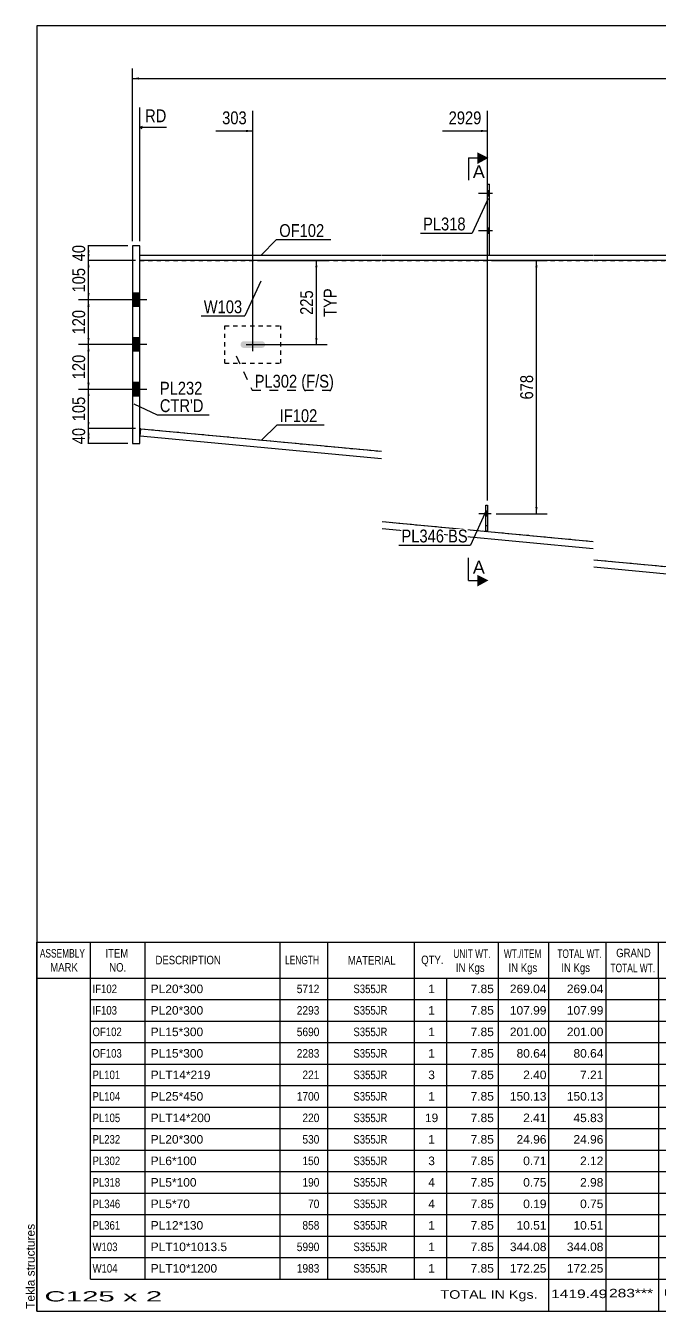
# Model space of a CAD drawing. Header units: millimetres. Extents: x -275 to 137, y -158 to 129.
# Drawn here: x -275.1 to -133.5, y -157.6 to 129.4 of the extents above; entities that cross this region are included whole.
import ezdxf

# ---------------------------------------------------------------- set-up
doc = ezdxf.new("R2010")
doc.units = ezdxf.units.MM
doc.linetypes.add('DXK_LINE_DOT1', pattern=[1.8814, 0.9407, -0.9407])
doc.linetypes.add('DXK_LINE_DOT2', pattern=[3.9198, 1.9599, -1.9599])
doc.styles.add('Arial', font='ARIAL.TTF', dxfattribs={"height": 0.2})
doc.styles.add('Arial Narrow', font='ARIALN.TTF', dxfattribs={"height": 0.2})

# ---------------------------------------------------------------- blocks, each defined once
blk = doc.blocks.new('Unknown-622979639-1210')
at = {"color": 5, "linetype": 'Continuous'}
for p, q in [((137.44, 129.41), (-272.56, 129.41)), ((-272.56, 129.41), (-272.56, -157.59)), ((137.44, -157.59), (137.44, 129.41)), ((-272.56, -157.59), (137.44, -157.59))]:
    blk.add_line(p, q, dxfattribs=at)
at = {"color": 174, "linetype": 'Continuous', "style": 'Arial'}
blk.add_text('Tekla structures', height=1.9102, rotation=90, dxfattribs=at).set_placement((-273.06, -157.09))
blk = doc.blocks.new('Part-622979639-1533 - 1510')
at = {"color": 7, "linetype": 'DXK_LINE_DOT1'}
for p, q in [((-230.58, 54.04), (-230.58, 62.37)), ((-230.58, 62.37), (-218.08, 62.37)), ((-218.08, 54.04), (-218.08, 62.37)), ((-230.58, 54.04), (-218.08, 54.04))]:
    blk.add_line(p, q, dxfattribs=at)
blk = doc.blocks.new('Part-622979639-1972 - 1510')
at = {"color": 2, "linetype": 'Continuous'}
for p, q in [((-249.58, 80.29), (-251.25, 80.29)), ((-251.25, 80.29), (-251.25, 36.12)), ((-249.58, 36.12), (-249.58, 80.29)), ((-251.25, 36.12), (-249.58, 36.12))]:
    blk.add_line(p, q, dxfattribs=at)
blk = doc.blocks.new('Part-622979639-1735 - 1510')
at = {"color": 2, "linetype": 'Continuous'}
for p, q in [((-172.32, 16.54), (-172.32, 22.37)), ((-172.32, 22.37), (-171.9, 22.37)), ((-171.9, 22.37), (-171.9, 16.54)), ((-171.9, 16.54), (-172.32, 16.54))]:
    blk.add_line(p, q, dxfattribs=at)
at = {"color": 7, "linetype": 'DXK_LINE_DOT1'}
blk.add_line((-172.32, 17.79), (-171.9, 17.79), dxfattribs=at)
blk = doc.blocks.new('Part-622979639-1794 - 1510')
at = {"color": 7, "linetype": 'DXK_LINE_DOT1'}
for p, q in [((-249.58, 76.96), (-195.58, 76.96)), ((-249.58, 39.46), (-249.58, 76.96)), ((-195.48, 76.96), (-148.3, 76.96)), ((-148.2, 76.96), (-40.7, 76.96)), ((-40.6, 76.96), (7.06, 76.96)), ((-249.33, 39.43), (-195.58, 34.38)), ((-195.48, 18.71), (-148.3, 14.27)), ((-148.2, 10.18), (-40.7, 0.07)), ((-40.6, -3.02), (7.06, -7.5))]:
    blk.add_line(p, q, dxfattribs=at)
at = {"color": 2, "linetype": 'Continuous'}
for p, q in [((7.06, -7.5), (7.06, 76.96)), ((-249.33, 39.43), (-249.58, 39.46))]:
    blk.add_line(p, q, dxfattribs=at)
blk = doc.blocks.new('Bolt-622979639-1973 - 1510')
at = {"linetype": 'Continuous'}
for points in [[(-251.25, 69.71), (-251.25, 66.71), (-249.58, 66.71), (-249.58, 69.71)], [(-251.25, 69.71), (-251.25, 66.71), (-249.58, 66.71), (-249.58, 69.71)], [(-251.25, 59.71), (-251.25, 56.71), (-249.58, 56.71), (-249.58, 59.71)], [(-251.25, 59.71), (-251.25, 56.71), (-249.58, 56.71), (-249.58, 59.71)], [(-251.25, 49.71), (-251.25, 46.71), (-249.58, 46.71), (-249.58, 49.71)], [(-251.25, 49.71), (-251.25, 46.71), (-249.58, 46.71), (-249.58, 49.71)]]:
    blk.add_hatch(color=3, dxfattribs=at).paths.add_polyline_path(points)
at = {"color": 3, "linetype": 'Continuous'}
for p, q in [((-249.58, 69.71), (-251.25, 69.71)), ((-249.58, 69.71), (-251.25, 69.71)), ((-248, 68.21), (-251.25, 68.21)), ((-248, 68.21), (-251.25, 68.21)), ((-249.58, 66.71), (-251.25, 66.71)), ((-249.58, 66.71), (-251.25, 66.71)), ((-249.58, 59.71), (-251.25, 59.71)), ((-249.58, 59.71), (-251.25, 59.71)), ((-248, 58.21), (-251.25, 58.21)), ((-248, 58.21), (-251.25, 58.21)), ((-249.58, 56.71), (-251.25, 56.71)), ((-249.58, 56.71), (-251.25, 56.71)), ((-249.58, 49.71), (-251.25, 49.71)), ((-249.58, 49.71), (-251.25, 49.71)), ((-248, 48.21), (-251.25, 48.21)), ((-248, 48.21), (-251.25, 48.21)), ((-249.58, 46.71), (-251.25, 46.71)), ((-249.58, 46.71), (-251.25, 46.71))]:
    blk.add_line(p, q, dxfattribs=at)
blk = doc.blocks.new('Bolt-622979639-1845 - 1510')
at = {"linetype": 'Continuous'}
for points in [[(-171.46, 91.37), (-171.46, 92.54), (-171.88, 92.54), (-171.88, 91.37)], [(-171.46, 91.37), (-171.46, 92.54), (-171.88, 92.54), (-171.88, 91.37)], [(-171.46, 83.04), (-171.46, 84.21), (-171.88, 84.21), (-171.88, 83.04)], [(-171.46, 83.04), (-171.46, 84.21), (-171.88, 84.21), (-171.88, 83.04)]]:
    blk.add_hatch(color=3, dxfattribs=at).paths.add_polyline_path(points)
at = {"color": 3, "linetype": 'Continuous'}
for p, q in [((-170.8, 91.96), (-173.96, 91.96)), ((-170.8, 91.96), (-173.96, 91.96)), ((-171.46, 92.54), (-171.88, 92.54)), ((-171.46, 92.54), (-171.88, 92.54)), ((-171.46, 91.37), (-171.88, 91.37)), ((-171.46, 91.37), (-171.88, 91.37)), ((-170.8, 83.62), (-173.96, 83.62)), ((-170.8, 83.62), (-173.96, 83.62)), ((-171.46, 84.21), (-171.88, 84.21)), ((-171.46, 84.21), (-171.88, 84.21)), ((-171.46, 83.04), (-171.88, 83.04)), ((-171.46, 83.04), (-171.88, 83.04))]:
    blk.add_line(p, q, dxfattribs=at)
blk = doc.blocks.new('Bolt-622979639-1974 - 1510')
at = {"linetype": 'Continuous'}
blk.add_hatch(color=3, dxfattribs=at).paths.add_polyline_path([(-221.8, 57.68), (-221.64, 57.92), (-221.58, 58.21), (-221.64, 58.5), (-221.8, 58.74), (-222.05, 58.9), (-222.33, 58.96), (-226.33, 58.96), (-226.62, 58.9), (-226.86, 58.74), (-227.03, 58.5), (-227.08, 58.21), (-227.03, 57.92), (-226.86, 57.68), (-226.62, 57.52), (-226.33, 57.46), (-222.33, 57.46), (-222.05, 57.52)])
at = {"color": 3, "linetype": 'Continuous'}
for p, q in [((-225.83, 58.21), (-222.83, 58.21)), ((-224.33, 56.71), (-224.33, 59.71))]:
    blk.add_line(p, q, dxfattribs=at)
blk = doc.blocks.new('Bolt-622979639-1841 - 1510')
at = {"linetype": 'Continuous'}
blk.add_hatch(color=3, dxfattribs=at).paths.add_polyline_path([(-171.9, 19.87), (-171.9, 21.04), (-172.32, 21.04), (-172.32, 19.87)])
at = {"color": 3, "linetype": 'Continuous'}
for p, q in [((-171.11, 20.45), (-173.86, 20.45)), ((-171.9, 21.04), (-172.32, 21.04)), ((-171.9, 19.87), (-172.32, 19.87))]:
    blk.add_line(p, q, dxfattribs=at)
blk = doc.blocks.new('Part-622979639-1838 - 1510')
at = {"color": 2, "linetype": 'Continuous'}
for p, q in [((-249.49, 37.78), (-249.33, 39.43)), ((-195.58, 32.7), (-249.49, 37.78)), ((-249.33, 39.43), (-195.58, 34.38)), ((-195.48, 18.71), (-148.3, 14.27)), ((-148.3, 12.6), (-195.48, 17.04)), ((-148.2, 10.18), (-40.7, 0.07)), ((-40.7, -1.61), (-148.2, 8.51)), ((-40.6, -3.02), (-17.94, -5.15)), ((-18.1, -6.81), (-40.6, -4.69)), ((-17.94, -5.15), (-18.1, -6.81))]:
    blk.add_line(p, q, dxfattribs=at)
blk = doc.blocks.new('Bolt-622979639-1842 - 1510')
at = {"color": 3, "linetype": 'DXK_LINE_DOT2'}
for p, q in [((-171.11, 20.45), (-173.86, 20.45)), ((-171.9, 21.04), (-172.32, 21.04)), ((-171.9, 19.87), (-172.32, 19.87))]:
    blk.add_line(p, q, dxfattribs=at)
blk = doc.blocks.new('Part-622979639-1979 - 1510')
at = {"color": 2, "linetype": 'Continuous'}
for p, q in [((-171.88, 78.21), (-171.88, 94.04)), ((-171.88, 94.04), (-171.46, 94.04)), ((-171.46, 78.21), (-171.46, 94.04))]:
    blk.add_line(p, q, dxfattribs=at)
at = {"color": 7, "linetype": 'DXK_LINE_DOT1'}
blk.add_line((-171.88, 78.21), (-171.46, 78.21), dxfattribs=at)
blk = doc.blocks.new('Part-622979639-2002 - 1510')
at = {"color": 7, "linetype": 'DXK_LINE_DOT1'}
for p, q in [((-172.32, 16.54), (-172.32, 22.37)), ((-172.32, 22.37), (-171.9, 22.37)), ((-171.9, 22.37), (-171.9, 16.54)), ((-171.9, 16.54), (-172.32, 16.54))]:
    blk.add_line(p, q, dxfattribs=at)
blk = doc.blocks.new('Part-622979639-2034 - 1510')
at = {"color": 2, "linetype": 'Continuous'}
for p, q in [((-249.58, 76.96), (-249.58, 78.21)), ((-249.58, 78.21), (-195.58, 78.21)), ((-195.48, 78.21), (-148.3, 78.21)), ((-148.2, 78.21), (-40.7, 78.21)), ((-40.6, 78.21), (-17.94, 78.21)), ((-17.94, 78.21), (-17.94, 76.96)), ((-195.58, 76.96), (-249.58, 76.96)), ((-148.3, 76.96), (-195.48, 76.96)), ((-40.7, 76.96), (-148.2, 76.96)), ((-17.94, 76.96), (-40.6, 76.96))]:
    blk.add_line(p, q, dxfattribs=at)
blk = doc.blocks.new('StraightDimension-622979639-2603 - 1510')
at = {"linetype": 'Continuous'}
for points in [[(-210.39, 75.46), (-210.14, 76.96), (-209.89, 75.46)], [(-209.89, 59.71), (-210.14, 58.21), (-210.39, 59.71)]]:
    blk.add_hatch(color=7, dxfattribs=at).paths.add_polyline_path(points)
at = {"color": 7, "linetype": 'Continuous'}
for p, q in [((-223.33, 76.96), (-207.74, 76.96)), ((-210.14, 58.21), (-210.14, 76.96)), ((-223.33, 58.21), (-207.74, 58.21))]:
    blk.add_line(p, q, dxfattribs=at)
at = {"color": 0}
blk.add_wipeout([(-210.29, 70.93), (-214.49, 70.93), (-214.49, 64.24), (-210.29, 64.24)], dxfattribs=at)
at = {"color": 3, "style": 'Arial Narrow'}
blk.add_text('225', height=2.863, rotation=90.0002, dxfattribs=at).set_placement((-210.89, 64.84))
at = {"color": 0, "linetype": 'Continuous'}
blk.add_wipeout([(-205.04, 71.38), (-209.24, 71.38), (-209.24, 63.79), (-205.04, 63.79)], dxfattribs=at)
at = {"color": 3, "linetype": 'Continuous', "style": 'Arial Narrow'}
blk.add_text('TYP', height=2.863, rotation=90.0002, dxfattribs=at).set_placement((-205.64, 64.39))
blk = doc.blocks.new('StraightDimension-622979639-2685 - 1510')
at = {"linetype": 'Continuous'}
for points in [[(-261.3, 75.46), (-261.05, 76.96), (-260.8, 75.46)], [(-260.8, 69.71), (-261.05, 68.21), (-261.3, 69.71)]]:
    blk.add_hatch(color=7, dxfattribs=at).paths.add_polyline_path(points)
at = {"color": 7, "linetype": 'Continuous'}
for p, q in [((-250.58, 76.96), (-263.3, 76.96)), ((-261.05, 68.21), (-261.05, 76.96)), ((-250.58, 68.21), (-263.3, 68.21))]:
    blk.add_line(p, q, dxfattribs=at)
at = {"color": 0}
blk.add_wipeout([(-261.2, 75.93), (-265.4, 75.93), (-265.4, 69.24), (-261.2, 69.24)], dxfattribs=at)
at = {"color": 3, "style": 'Arial Narrow'}
blk.add_text('105', height=2.863, rotation=90.0002, dxfattribs=at).set_placement((-261.8, 69.84))
blk = doc.blocks.new('StraightDimension-622979639-2668 - 1510')
at = {"linetype": 'Continuous'}
for points in [[(-261.3, 46.71), (-261.05, 48.21), (-260.8, 46.71)], [(-260.8, 40.96), (-261.05, 39.46), (-261.3, 40.96)]]:
    blk.add_hatch(color=7, dxfattribs=at).paths.add_polyline_path(points)
at = {"color": 7, "linetype": 'Continuous'}
for p, q in [((-250.58, 48.21), (-263.3, 48.21)), ((-261.05, 39.46), (-261.05, 48.21)), ((-250.58, 39.46), (-263.3, 39.46))]:
    blk.add_line(p, q, dxfattribs=at)
at = {"color": 0}
blk.add_wipeout([(-261.2, 47.18), (-265.4, 47.18), (-265.4, 40.49), (-261.2, 40.49)], dxfattribs=at)
at = {"color": 3, "style": 'Arial Narrow'}
blk.add_text('105', height=2.863, rotation=90.0002, dxfattribs=at).set_placement((-261.8, 41.09))
blk = doc.blocks.new('StraightDimension-622979639-2134 - 1510')
at = {"linetype": 'Continuous'}
for points in [[(-161.23, 75.46), (-160.98, 76.96), (-160.73, 75.46)], [(-160.73, 21.95), (-160.98, 20.45), (-161.23, 21.95)]]:
    blk.add_hatch(color=7, dxfattribs=at).paths.add_polyline_path(points)
at = {"color": 7, "linetype": 'Continuous'}
for p, q in [((-169.98, 76.96), (-158.58, 76.96)), ((-160.98, 20.45), (-160.98, 76.96)), ((-170.01, 20.45), (-158.58, 20.45))]:
    blk.add_line(p, q, dxfattribs=at)
at = {"color": 0}
blk.add_wipeout([(-161.13, 52.05), (-165.33, 52.05), (-165.33, 45.36), (-161.13, 45.36)], dxfattribs=at)
at = {"color": 3, "style": 'Arial Narrow'}
blk.add_text('678', height=2.863, rotation=90.0002, dxfattribs=at).set_placement((-161.73, 45.96))
blk = doc.blocks.new('StraightDimension-622979639-2594 - 1510')
at = {"linetype": 'Continuous'}
for points in [[(-249.75, 117.37), (-251.25, 117.62), (-249.75, 117.87)], [(97.14, 117.87), (98.64, 117.62), (97.14, 117.37)]]:
    blk.add_hatch(color=7, dxfattribs=at).paths.add_polyline_path(points)
at = {"color": 7, "linetype": 'Continuous'}
for p, q in [((-251.25, 81.29), (-251.25, 119.87)), ((98.64, 98.79), (98.64, 119.87)), ((-251.25, 117.62), (98.64, 117.62))]:
    blk.add_line(p, q, dxfattribs=at)
at = {"color": 0}
blk.add_wipeout([(-72.05, 117.77), (-72.05, 121.97), (-80.56, 121.97), (-80.56, 117.77)], dxfattribs=at)
at = {"color": 3, "style": 'Arial Narrow'}
blk.add_text('8018', height=2.863, dxfattribs=at).set_placement((-79.96, 118.37))
blk = doc.blocks.new('StraightDimension-622979639-2632 - 1510')
at = {"linetype": 'Continuous'}
for points in [[(-261.3, 78.79), (-261.05, 80.29), (-260.8, 78.79)], [(-260.8, 78.46), (-261.05, 76.96), (-261.3, 78.46)]]:
    blk.add_hatch(color=7, dxfattribs=at).paths.add_polyline_path(points)
at = {"color": 7, "linetype": 'Continuous'}
for p, q in [((-252.25, 80.29), (-263.3, 80.29)), ((-261.05, 76.96), (-261.05, 80.29)), ((-250.58, 76.96), (-263.3, 76.96))]:
    blk.add_line(p, q, dxfattribs=at)
at = {"color": 0}
blk.add_wipeout([(-261.2, 81.05), (-265.4, 81.05), (-265.4, 76.2), (-261.2, 76.2)], dxfattribs=at)
at = {"color": 3, "style": 'Arial Narrow'}
blk.add_text('40', height=2.863, rotation=90.0002, dxfattribs=at).set_placement((-261.8, 76.8))
blk = doc.blocks.new('StraightDimension-622979639-2641 - 1510')
at = {"linetype": 'Continuous'}
for points in [[(-261.3, 37.96), (-261.05, 39.46), (-260.8, 37.96)], [(-260.8, 37.62), (-261.05, 36.12), (-261.3, 37.62)]]:
    blk.add_hatch(color=7, dxfattribs=at).paths.add_polyline_path(points)
at = {"color": 7, "linetype": 'Continuous'}
for p, q in [((-250.58, 39.46), (-263.3, 39.46)), ((-261.05, 36.12), (-261.05, 39.46)), ((-252.25, 36.12), (-263.3, 36.12))]:
    blk.add_line(p, q, dxfattribs=at)
at = {"color": 0}
blk.add_wipeout([(-261.2, 40.22), (-265.4, 40.22), (-265.4, 35.36), (-261.2, 35.36)], dxfattribs=at)
at = {"color": 3, "style": 'Arial Narrow'}
blk.add_text('40', height=2.863, rotation=90.0002, dxfattribs=at).set_placement((-261.8, 35.96))
blk = doc.blocks.new('StraightDimension-622979639-2651 - 1510')
at = {"linetype": 'Continuous'}
for points in [[(-261.3, 56.71), (-261.05, 58.21), (-260.8, 56.71)], [(-260.8, 49.71), (-261.05, 48.21), (-261.3, 49.71)]]:
    blk.add_hatch(color=7, dxfattribs=at).paths.add_polyline_path(points)
at = {"color": 7, "linetype": 'Continuous'}
for p, q in [((-250.58, 58.21), (-263.3, 58.21)), ((-261.05, 48.21), (-261.05, 58.21)), ((-250.58, 48.21), (-263.3, 48.21))]:
    blk.add_line(p, q, dxfattribs=at)
at = {"color": 0}
blk.add_wipeout([(-261.2, 56.55), (-265.4, 56.55), (-265.4, 49.87), (-261.2, 49.87)], dxfattribs=at)
at = {"color": 3, "style": 'Arial Narrow'}
blk.add_text('120', height=2.863, rotation=90.0002, dxfattribs=at).set_placement((-261.8, 50.47))
blk = doc.blocks.new('StraightDimension-622979639-2701 - 1510')
at = {"linetype": 'Continuous'}
for points in [[(-261.3, 66.71), (-261.05, 68.21), (-260.8, 66.71)], [(-260.8, 59.71), (-261.05, 58.21), (-261.3, 59.71)]]:
    blk.add_hatch(color=7, dxfattribs=at).paths.add_polyline_path(points)
at = {"color": 7, "linetype": 'Continuous'}
for p, q in [((-250.58, 68.21), (-263.3, 68.21)), ((-261.05, 58.21), (-261.05, 68.21)), ((-250.58, 58.21), (-263.3, 58.21))]:
    blk.add_line(p, q, dxfattribs=at)
at = {"color": 0}
blk.add_wipeout([(-261.2, 66.55), (-265.4, 66.55), (-265.4, 59.87), (-261.2, 59.87)], dxfattribs=at)
at = {"color": 3, "style": 'Arial Narrow'}
blk.add_text('120', height=2.863, rotation=90.0002, dxfattribs=at).set_placement((-261.8, 60.47))
blk = doc.blocks.new('StraightDimension-622979639-4909 - 1510')
at = {"linetype": 'Continuous'}
blk.add_hatch(color=7, dxfattribs=at).paths.add_polyline_path([(-173.4, 106.16), (-171.9, 105.91), (-173.4, 105.66)])
at = {"color": 7, "linetype": 'Continuous'}
for p, q in [((-171.9, 23.37), (-171.9, 110.41)), ((-181.96, 105.91), (-171.9, 105.91))]:
    blk.add_line(p, q, dxfattribs=at)
at = {"color": 0}
blk.add_wipeout([(-172.68, 106.81), (-172.68, 111.01), (-181.19, 111.01), (-181.19, 106.81)], dxfattribs=at)
at = {"color": 3, "style": 'Arial Narrow'}
blk.add_text('2929', height=2.863, dxfattribs=at).set_placement((-180.59, 107.41))
blk = doc.blocks.new('StraightDimension-622979639-4910 - 1510')
at = {"linetype": 'Continuous'}
blk.add_hatch(color=7, dxfattribs=at).paths.add_polyline_path([(-225.83, 106.16), (-224.33, 105.91), (-225.83, 105.66)])
at = {"color": 7, "linetype": 'Continuous'}
for p, q in [((-224.33, 59.21), (-224.33, 110.41)), ((-232.57, 105.91), (-224.33, 105.91))]:
    blk.add_line(p, q, dxfattribs=at)
at = {"color": 0, "linetype": 'Continuous'}
blk.add_wipeout([(-243.05, 107.26), (-243.05, 111.46), (-249, 111.46), (-249, 107.26)], dxfattribs=at)
at = {"color": 7, "linetype": 'Continuous'}
for p, q in [((-249.58, 81.29), (-249.58, 111.16)), ((-249.08, 106.91), (-249.58, 106.66)), ((-249.08, 106.41), (-249.58, 106.66)), ((-243.65, 106.66), (-249.58, 106.66))]:
    blk.add_line(p, q, dxfattribs=at)
at = {"color": 3, "linetype": 'Continuous', "style": 'Arial Narrow'}
blk.add_text('RD', height=2.863, dxfattribs=at).set_placement((-248.4, 107.86))
at = {"color": 0}
blk.add_wipeout([(-225.11, 106.81), (-225.11, 111.01), (-231.79, 111.01), (-231.79, 106.81)], dxfattribs=at)
at = {"color": 3, "style": 'Arial Narrow'}
blk.add_text('303', height=2.863, dxfattribs=at).set_placement((-231.19, 107.41))
blk = doc.blocks.new('CBS_BOM-622979639-5096')
at = {"color": 7, "linetype": 'Continuous'}
for p, q in [((-272.59, -83.22), (-272.59, -75.22)), ((-272.59, -75.22), (-117.67, -75.22)), ((-260.59, -83.22), (-260.59, -75.22)), ((-248.4, -83.22), (-248.4, -75.22)), ((-218.24, -83.22), (-218.24, -75.22)), ((-207.56, -83.22), (-207.56, -75.22)), ((-188.24, -83.22), (-188.24, -75.22)), ((-169.44, -83.22), (-169.44, -75.22)), ((-158.23, -83.22), (-158.23, -75.22)), ((-145.44, -83.22), (-145.44, -75.22)), ((-133.69, -83.22), (-133.69, -75.22)), ((-117.67, -75.23), (-117.67, -83.21)), ((-272.59, -83.22), (-117.67, -83.22)), ((-272.59, -88.02), (-272.59, -83.22)), ((-260.59, -88.02), (-260.59, -83.22)), ((-248.4, -88.02), (-248.4, -83.22)), ((-218.24, -88.02), (-218.24, -83.22)), ((-207.56, -88.02), (-207.56, -83.22)), ((-188.24, -88.02), (-188.24, -83.22)), ((-180.98, -88.02), (-180.98, -83.22)), ((-169.44, -88.02), (-169.44, -83.22)), ((-158.23, -88.02), (-158.23, -83.22)), ((-145.44, -88.02), (-145.44, -83.22)), ((-133.68, -88.02), (-133.68, -83.22)), ((-117.67, -83.23), (-117.67, -88.02)), ((-272.59, -92.82), (-272.59, -88.02)), ((-260.59, -88.02), (-117.67, -88.02)), ((-260.59, -92.82), (-260.59, -88.02)), ((-248.4, -92.82), (-248.4, -88.02)), ((-218.24, -92.82), (-218.24, -88.02)), ((-207.56, -92.82), (-207.56, -88.02)), ((-188.24, -92.82), (-188.24, -88.02)), ((-180.98, -92.82), (-180.98, -88.02)), ((-169.44, -92.82), (-169.44, -88.02)), ((-158.23, -92.82), (-158.23, -88.02)), ((-145.44, -92.82), (-145.44, -88.02)), ((-133.68, -92.82), (-133.68, -88.02)), ((-117.67, -88.03), (-117.67, -92.82)), ((-272.59, -97.62), (-272.59, -92.82)), ((-260.59, -92.82), (-117.67, -92.82)), ((-260.59, -97.62), (-260.59, -92.82)), ((-248.4, -97.62), (-248.4, -92.82)), ((-218.24, -97.62), (-218.24, -92.82)), ((-207.56, -97.62), (-207.56, -92.82)), ((-188.24, -97.62), (-188.24, -92.82)), ((-180.98, -97.62), (-180.98, -92.82)), ((-169.44, -97.62), (-169.44, -92.82)), ((-158.23, -97.62), (-158.23, -92.82)), ((-145.44, -97.62), (-145.44, -92.82)), ((-133.68, -97.62), (-133.68, -92.82)), ((-117.67, -92.83), (-117.67, -97.62)), ((-272.59, -102.42), (-272.59, -97.62)), ((-260.59, -97.62), (-117.67, -97.62)), ((-260.59, -102.42), (-260.59, -97.62)), ((-248.4, -102.42), (-248.4, -97.62)), ((-218.24, -102.42), (-218.24, -97.62)), ((-207.56, -102.42), (-207.56, -97.62)), ((-188.24, -102.42), (-188.24, -97.62)), ((-180.98, -102.42), (-180.98, -97.62)), ((-169.44, -102.42), (-169.44, -97.62)), ((-158.23, -102.42), (-158.23, -97.62)), ((-145.44, -102.42), (-145.44, -97.62)), ((-133.68, -102.42), (-133.68, -97.62)), ((-117.67, -97.63), (-117.67, -102.42)), ((-272.59, -107.22), (-272.59, -102.42)), ((-260.59, -102.42), (-117.67, -102.42)), ((-260.59, -107.22), (-260.59, -102.42)), ((-248.4, -107.22), (-248.4, -102.42)), ((-218.24, -107.22), (-218.24, -102.42)), ((-207.56, -107.22), (-207.56, -102.42)), ((-188.24, -107.22), (-188.24, -102.42)), ((-180.98, -107.22), (-180.98, -102.42)), ((-169.44, -107.22), (-169.44, -102.42)), ((-158.23, -107.22), (-158.23, -102.42)), ((-145.44, -107.22), (-145.44, -102.42)), ((-133.68, -107.22), (-133.68, -102.42)), ((-117.67, -102.43), (-117.67, -107.22)), ((-272.59, -112.02), (-272.59, -107.22)), ((-260.59, -107.22), (-117.67, -107.22)), ((-260.59, -112.02), (-260.59, -107.22)), ((-248.4, -112.02), (-248.4, -107.22)), ((-218.24, -112.02), (-218.24, -107.22)), ((-207.56, -112.02), (-207.56, -107.22)), ((-188.24, -112.02), (-188.24, -107.22)), ((-180.98, -112.02), (-180.98, -107.22)), ((-169.44, -112.02), (-169.44, -107.22)), ((-158.23, -112.02), (-158.23, -107.22)), ((-145.44, -112.02), (-145.44, -107.22)), ((-133.68, -112.02), (-133.68, -107.22)), ((-117.67, -107.23), (-117.67, -112.02)), ((-272.59, -116.82), (-272.59, -112.02)), ((-260.59, -112.02), (-117.67, -112.02)), ((-260.59, -116.82), (-260.59, -112.02)), ((-248.4, -116.82), (-248.4, -112.02)), ((-218.24, -116.82), (-218.24, -112.02)), ((-207.56, -116.82), (-207.56, -112.02)), ((-188.24, -116.82), (-188.24, -112.02)), ((-180.98, -116.82), (-180.98, -112.02)), ((-169.44, -116.82), (-169.44, -112.02)), ((-158.23, -116.82), (-158.23, -112.02)), ((-145.44, -116.82), (-145.44, -112.02)), ((-133.68, -116.82), (-133.68, -112.02)), ((-117.67, -112.03), (-117.67, -116.82)), ((-272.59, -121.62), (-272.59, -116.82)), ((-260.59, -116.82), (-117.67, -116.82)), ((-260.59, -121.62), (-260.59, -116.82)), ((-248.4, -121.62), (-248.4, -116.82)), ((-218.24, -121.62), (-218.24, -116.82)), ((-207.56, -121.62), (-207.56, -116.82)), ((-188.24, -121.62), (-188.24, -116.82)), ((-180.98, -121.62), (-180.98, -116.82)), ((-169.44, -121.62), (-169.44, -116.82)), ((-158.23, -121.62), (-158.23, -116.82)), ((-145.44, -121.62), (-145.44, -116.82)), ((-133.68, -121.62), (-133.68, -116.82)), ((-117.67, -116.83), (-117.67, -121.62)), ((-272.59, -126.42), (-272.59, -121.62)), ((-260.59, -121.62), (-117.67, -121.62)), ((-260.59, -126.42), (-260.59, -121.62)), ((-248.4, -126.42), (-248.4, -121.62)), ((-218.24, -126.42), (-218.24, -121.62)), ((-207.56, -126.42), (-207.56, -121.62)), ((-188.24, -126.42), (-188.24, -121.62)), ((-180.98, -126.42), (-180.98, -121.62)), ((-169.44, -126.42), (-169.44, -121.62)), ((-158.23, -126.42), (-158.23, -121.62)), ((-145.44, -126.42), (-145.44, -121.62)), ((-133.68, -126.42), (-133.68, -121.62)), ((-117.67, -121.63), (-117.67, -126.42)), ((-272.59, -131.22), (-272.59, -126.42)), ((-260.59, -126.42), (-117.67, -126.42)), ((-260.59, -131.22), (-260.59, -126.42)), ((-248.4, -131.22), (-248.4, -126.42)), ((-218.24, -131.22), (-218.24, -126.42)), ((-207.56, -131.22), (-207.56, -126.42)), ((-188.24, -131.22), (-188.24, -126.42)), ((-180.98, -131.22), (-180.98, -126.42)), ((-169.44, -131.22), (-169.44, -126.42)), ((-158.23, -131.22), (-158.23, -126.42)), ((-145.44, -131.22), (-145.44, -126.42)), ((-133.68, -131.22), (-133.68, -126.42)), ((-117.67, -126.43), (-117.67, -131.22)), ((-272.59, -136.02), (-272.59, -131.22)), ((-260.59, -131.22), (-117.67, -131.22)), ((-260.59, -136.02), (-260.59, -131.22)), ((-248.4, -136.02), (-248.4, -131.22)), ((-218.24, -136.02), (-218.24, -131.22)), ((-207.56, -136.02), (-207.56, -131.22)), ((-188.24, -136.02), (-188.24, -131.22)), ((-180.98, -136.02), (-180.98, -131.22)), ((-169.44, -136.02), (-169.44, -131.22)), ((-158.23, -136.02), (-158.23, -131.22)), ((-145.44, -136.02), (-145.44, -131.22)), ((-133.68, -136.02), (-133.68, -131.22)), ((-117.67, -131.23), (-117.67, -136.02)), ((-272.59, -140.82), (-272.59, -136.02)), ((-260.59, -136.02), (-117.67, -136.02)), ((-260.59, -140.82), (-260.59, -136.02)), ((-248.4, -140.82), (-248.4, -136.02)), ((-218.24, -140.82), (-218.24, -136.02)), ((-207.56, -140.82), (-207.56, -136.02)), ((-188.24, -140.82), (-188.24, -136.02)), ((-180.98, -140.82), (-180.98, -136.02)), ((-169.44, -140.82), (-169.44, -136.02)), ((-158.23, -140.82), (-158.23, -136.02)), ((-145.44, -140.82), (-145.44, -136.02)), ((-133.68, -140.82), (-133.68, -136.02)), ((-117.67, -136.03), (-117.67, -140.82)), ((-272.59, -145.62), (-272.59, -140.82)), ((-260.59, -140.82), (-117.67, -140.82)), ((-260.59, -145.62), (-260.59, -140.82)), ((-248.4, -145.62), (-248.4, -140.82)), ((-218.24, -145.62), (-218.24, -140.82)), ((-207.56, -145.62), (-207.56, -140.82)), ((-188.24, -145.62), (-188.24, -140.82)), ((-180.98, -145.62), (-180.98, -140.82)), ((-169.44, -145.62), (-169.44, -140.82)), ((-158.23, -145.62), (-158.23, -140.82)), ((-145.44, -145.62), (-145.44, -140.82)), ((-133.68, -145.62), (-133.68, -140.82)), ((-117.67, -140.83), (-117.67, -145.62)), ((-272.59, -150.42), (-272.59, -145.62)), ((-260.59, -145.62), (-117.67, -145.62)), ((-260.59, -150.42), (-260.59, -145.62)), ((-248.4, -150.42), (-248.4, -145.62)), ((-218.24, -150.42), (-218.24, -145.62)), ((-207.56, -150.42), (-207.56, -145.62)), ((-188.24, -150.42), (-188.24, -145.62)), ((-180.98, -150.42), (-180.98, -145.62)), ((-169.44, -150.42), (-169.44, -145.62)), ((-158.23, -150.42), (-158.23, -145.62)), ((-145.44, -150.42), (-145.44, -145.62)), ((-133.68, -150.42), (-133.68, -145.62)), ((-117.67, -145.63), (-117.67, -150.42)), ((-272.59, -157.62), (-272.59, -150.44)), ((-260.59, -150.42), (-117.67, -150.42)), ((-158.23, -157.62), (-158.23, -150.44)), ((-145.44, -157.62), (-145.44, -150.44)), ((-133.64, -157.62), (-133.64, -150.44)), ((-117.67, -150.42), (-117.67, -157.62)), ((-272.59, -157.62), (-117.67, -157.62))]:
    blk.add_line(p, q, dxfattribs=at)
at = {"color": 3, "linetype": 'Continuous', "style": 'Arial'}
for s, height, width, p in [('ASSEMBLY', 1.91, 0.7, (-271.91, -78.65)), ('ITEM', 1.91, 0.8, (-257.26, -78.65)), ('UNIT WT.', 1.91, 0.7, (-179.55, -78.73)), ('WT./ITEM', 1.91, 0.7, (-168.26, -78.73)), ('TOTAL WT.', 1.91, 0.7, (-156.32, -78.73)), ('GRAND', 1.91, 0.8, (-143.17, -78.57)), ('ITEM TYPE', 1.91, 0.7, (-129.53, -78.64)), ('MARK', 1.91, 0.8, (-269.59, -81.79)), ('NO.', 1.91, 0.8, (-256.41, -81.79)), ('DESCRIPTION', 1.9102, 0.8, (-246.08, -80.16)), ('LENGTH', 1.91, 0.7, (-217.13, -80.16)), ('MATERIAL', 1.91, 0.8, (-203.11, -80.2)), ('QTY.', 1.91, 0.8, (-186.72, -80.12)), ('IN Kgs', 1.91, 0.8, (-178.97, -81.86)), ('IN Kgs', 1.91, 0.8, (-167.22, -81.86)), ('IN Kgs', 1.91, 0.8, (-155.43, -81.86)), ('TOTAL WT.', 1.91, 0.7, (-144.43, -81.91))]:
    blk.add_text(s, height=height, dxfattribs=dict(at, width=width)).set_placement(p)
at = {"color": 7, "linetype": 'Continuous', "style": 'Arial'}
for s, width, p in [('IF102', 0.8, (-260.14, -86.59)), ('5712', 0.85, (-214.52, -86.59)), ('S355JR', 0.8, (-201.87, -86.59)), ('IF103', 0.8, (-260.14, -91.39)), ('2293', 0.85, (-214.52, -91.39)), ('S355JR', 0.8, (-201.87, -91.39)), ('OF102', 0.8, (-260.14, -96.19)), ('5690', 0.85, (-214.52, -96.19)), ('S355JR', 0.8, (-201.87, -96.19)), ('OF103', 0.8, (-260.14, -100.99)), ('2283', 0.85, (-214.52, -100.99)), ('S355JR', 0.8, (-201.87, -100.99)), ('PL101', 0.8, (-260.14, -105.79)), ('221', 0.85, (-213.26, -105.79)), ('S355JR', 0.8, (-201.87, -105.79)), ('PL104', 0.8, (-260.14, -110.59)), ('1700', 0.85, (-214.52, -110.59)), ('S355JR', 0.8, (-201.87, -110.59)), ('PL105', 0.8, (-260.14, -115.39)), ('220', 0.85, (-213.26, -115.39)), ('S355JR', 0.8, (-201.87, -115.39)), ('PL232', 0.8, (-260.14, -120.19)), ('530', 0.85, (-213.26, -120.19)), ('S355JR', 0.8, (-201.87, -120.19)), ('PL302', 0.8, (-260.14, -124.99)), ('150', 0.85, (-213.26, -124.99)), ('S355JR', 0.8, (-201.87, -124.99)), ('PL318', 0.8, (-260.14, -129.79)), ('190', 0.85, (-213.26, -129.79)), ('S355JR', 0.8, (-201.87, -129.79)), ('PL346', 0.8, (-260.14, -134.59)), ('70', 0.85, (-212, -134.59)), ('S355JR', 0.8, (-201.87, -134.59)), ('PL361', 0.8, (-260.14, -139.39)), ('858', 0.85, (-213.26, -139.39)), ('S355JR', 0.8, (-201.87, -139.39)), ('W103', 0.8, (-260.14, -144.19)), ('5990', 0.85, (-214.52, -144.19)), ('S355JR', 0.8, (-201.87, -144.19)), ('W104', 0.8, (-260.14, -148.99)), ('1983', 0.85, (-214.52, -148.99)), ('S355JR', 0.8, (-201.87, -148.99))]:
    blk.add_text(s, height=1.91, dxfattribs=dict(at, width=width)).set_placement(p)
for s, height, p in [('PL20*300', 1.91, (-247.15, -86.59)), ('1', 1.91, (-185.15, -86.59)), ('7.85', 1.91, (-175.69, -86.59)), ('269.04', 1.91, (-166.91, -86.59)), ('269.04', 1.91, (-154.19, -86.59)), ('PL20*300', 1.91, (-247.15, -91.39)), ('1', 1.91, (-185.15, -91.39)), ('7.85', 1.91, (-175.69, -91.39)), ('107.99', 1.91, (-166.91, -91.39)), ('107.99', 1.91, (-154.19, -91.39)), ('PL15*300', 1.91, (-247.15, -96.19)), ('1', 1.91, (-185.15, -96.19)), ('7.85', 1.91, (-175.69, -96.19)), ('201.00', 1.91, (-166.91, -96.19)), ('201.00', 1.91, (-154.19, -96.19)), ('PL15*300', 1.91, (-247.15, -100.99)), ('1', 1.91, (-185.15, -100.99)), ('7.85', 1.91, (-175.69, -100.99)), ('80.64', 1.91, (-165.42, -100.99)), ('80.64', 1.91, (-152.71, -100.99)), ('PLT14*219', 1.91, (-247.15, -105.79)), ('3', 1.91, (-185.15, -105.79)), ('7.85', 1.91, (-175.69, -105.79)), ('2.40', 1.91, (-163.94, -105.79)), ('7.21', 1.91, (-151.23, -105.79)), ('PL25*450', 1.91, (-247.15, -110.59)), ('1', 1.91, (-185.15, -110.59)), ('7.85', 1.91, (-175.69, -110.59)), ('150.13', 1.91, (-166.91, -110.59)), ('150.13', 1.91, (-154.19, -110.59)), ('PLT14*200', 1.91, (-247.15, -115.39)), ('19', 1.91, (-185.89, -115.39)), ('7.85', 1.91, (-175.69, -115.39)), ('2.41', 1.91, (-163.94, -115.39)), ('45.83', 1.91, (-152.71, -115.39)), ('PL20*300', 1.91, (-247.15, -120.19)), ('1', 1.91, (-185.15, -120.19)), ('7.85', 1.91, (-175.69, -120.19)), ('24.96', 1.91, (-165.42, -120.19)), ('24.96', 1.91, (-152.71, -120.19)), ('PL6*100', 1.91, (-247.15, -124.99)), ('3', 1.91, (-185.15, -124.99)), ('7.85', 1.91, (-175.69, -124.99)), ('0.71', 1.91, (-163.94, -124.99)), ('2.12', 1.91, (-151.23, -124.99)), ('PL5*100', 1.91, (-247.15, -129.79)), ('4', 1.91, (-185.15, -129.79)), ('7.85', 1.91, (-175.69, -129.79)), ('0.75', 1.91, (-163.94, -129.79)), ('2.98', 1.91, (-151.23, -129.79)), ('PL5*70', 1.91, (-247.15, -134.59)), ('4', 1.91, (-185.15, -134.59)), ('7.85', 1.91, (-175.69, -134.59)), ('0.19', 1.91, (-163.94, -134.59)), ('0.75', 1.91, (-151.23, -134.59)), ('PL12*130', 1.91, (-247.15, -139.39)), ('1', 1.91, (-185.15, -139.39)), ('7.85', 1.91, (-175.69, -139.39)), ('10.51', 1.91, (-165.42, -139.39)), ('10.51', 1.91, (-152.71, -139.39)), ('PLT10*1013.5', 1.9102, (-247.15, -144.19)), ('1', 1.91, (-185.15, -144.19)), ('7.85', 1.91, (-175.69, -144.19)), ('344.08', 1.91, (-166.91, -144.19)), ('344.08', 1.91, (-154.19, -144.19)), ('PLT10*1200', 1.91, (-247.15, -148.99)), ('1', 1.91, (-185.15, -148.99)), ('7.85', 1.91, (-175.69, -148.99)), ('172.25', 1.91, (-166.91, -148.99)), ('172.25', 1.91, (-154.19, -148.99))]:
    blk.add_text(s, height=height, dxfattribs=at).set_placement(p)
at = {"color": 6, "linetype": 'Continuous', "style": 'Arial'}
for s, height, width, p in [('C125 x 2', 2.292, 2.05, (-270.87, -155.43)), ('TOTAL IN Kgs.', 1.9102, 1.2, (-182.43, -154.83)), ('1419.49', 1.91, 1.3, (-157.7, -154.68)), ('283***', 1.91, 1.3, (-144.77, -154.52))]:
    blk.add_text(s, height=height, dxfattribs=dict(at, width=width)).set_placement(p)
blk.add_text('LIGHT_STEEL', height=1.4135, dxfattribs=at).set_placement((-132.42, -154.17))
blk = doc.blocks.new('Mark-622979639-1529 - 1510')
at = {"color": 0}
blk.add_wipeout([(-214.42, 48.6), (-214.42, 51.6), (-223.92, 51.6), (-223.92, 48.6)], dxfattribs=at)
blk.add_wipeout([(-214.42, 48.6), (-214.42, 51.6), (-223.92, 51.6), (-223.92, 48.6)], dxfattribs=at)
at = {"color": 7, "linetype": 'DXK_LINE_DOT2'}
blk.add_line((-228.06, 55.73), (-224.52, 48), dxfattribs=at)
at = {"color": 0}
blk.add_wipeout([(-206.22, 48.6), (-206.22, 51.6), (-213.52, 51.6), (-213.52, 48.6)], dxfattribs=at)
blk.add_wipeout([(-206.22, 48.6), (-206.22, 51.6), (-213.52, 51.6), (-213.52, 48.6)], dxfattribs=at)
at = {"color": 7, "linetype": 'DXK_LINE_DOT2'}
blk.add_line((-224.52, 48), (-205.62, 48), dxfattribs=at)
at = {"color": 3, "style": 'Arial Narrow'}
for s, p in [('PL302', (-223.92, 48.6)), ('(F/', (-213.52, 48.6)), ('S)', (-209.51, 48.6))]:
    blk.add_text(s, height=2.863, dxfattribs=at).set_placement(p)
blk = doc.blocks.new('Mark-622979639-1834 - 1510')
at = {"color": 0}
blk.add_wipeout([(-209.92, 40.9), (-209.92, 43.9), (-218.33, 43.9), (-218.33, 40.9)], dxfattribs=at)
blk.add_wipeout([(-209.92, 40.9), (-209.92, 43.9), (-218.33, 43.9), (-218.33, 40.9)], dxfattribs=at)
at = {"color": 7, "linetype": 'Continuous'}
for p, q in [((-222.46, 36.77), (-218.93, 40.3)), ((-218.93, 40.3), (-208.42, 40.3))]:
    blk.add_line(p, q, dxfattribs=at)
at = {"color": 3, "style": 'Arial Narrow'}
blk.add_text('IF102', height=2.863, dxfattribs=at).set_placement((-218.33, 40.9))
blk = doc.blocks.new('Mark-622979639-1790 - 1510')
at = {"color": 0}
blk.add_wipeout([(-226.7, 65.22), (-226.7, 68.22), (-235.29, 68.22), (-235.29, 65.22)], dxfattribs=at)
blk.add_wipeout([(-226.7, 65.22), (-226.7, 68.22), (-235.29, 68.22), (-235.29, 65.22)], dxfattribs=at)
at = {"color": 7, "linetype": 'Continuous'}
for p in [(-222.56, 72.36), (-235.89, 64.62)]:
    blk.add_line(p, (-226.1, 64.62), dxfattribs=at)
at = {"color": 3, "style": 'Arial Narrow'}
blk.add_text('W103', height=2.863, dxfattribs=at).set_placement((-235.29, 65.22))
blk = doc.blocks.new('Mark-622979639-1968 - 1510')
at = {"color": 0}
blk.add_wipeout([(-235.6, 47.04), (-235.6, 50.04), (-245.1, 50.04), (-245.1, 47.04)], dxfattribs=at)
blk.add_wipeout([(-235.6, 47.04), (-235.6, 50.04), (-245.1, 50.04), (-245.1, 47.04)], dxfattribs=at)
blk.add_wipeout([(-235.34, 43.14), (-235.34, 46.14), (-245.1, 46.14), (-245.1, 43.14)], dxfattribs=at)
blk.add_wipeout([(-235.34, 43.14), (-235.34, 46.14), (-245.1, 46.14), (-245.1, 43.14)], dxfattribs=at)
at = {"color": 7, "linetype": 'Continuous'}
for p, q in [((-250.89, 44.98), (-245.7, 42.54)), ((-245.7, 42.54), (-234.1, 42.54))]:
    blk.add_line(p, q, dxfattribs=at)
at = {"color": 3, "style": 'Arial Narrow'}
blk.add_text('PL232', height=2.863, dxfattribs=at).set_placement((-245.1, 47.04))
at = {"color": 1, "style": 'Arial Narrow'}
blk.add_text("CTR'D", height=2.863, dxfattribs=at).set_placement((-245.1, 43.14))
blk = doc.blocks.new('Mark-622979639-1975 - 1510')
at = {"color": 7, "linetype": 'Continuous'}
blk.add_line((-171.77, 90.85), (-175.31, 83.11), dxfattribs=at)
at = {"color": 0}
blk.add_wipeout([(-176.81, 83.71), (-176.81, 86.71), (-186.31, 86.71), (-186.31, 83.71)], dxfattribs=at)
blk.add_wipeout([(-176.81, 83.71), (-176.81, 86.71), (-186.31, 86.71), (-186.31, 83.71)], dxfattribs=at)
at = {"color": 7, "linetype": 'Continuous'}
blk.add_line((-186.91, 83.11), (-175.31, 83.11), dxfattribs=at)
at = {"color": 3, "style": 'Arial Narrow'}
blk.add_text('PL318', height=2.863, dxfattribs=at).set_placement((-186.31, 83.71))
blk = doc.blocks.new('Mark-622979639-2030 - 1510')
at = {"color": 0}
blk.add_wipeout([(-208.38, 82.24), (-208.38, 85.24), (-218.43, 85.24), (-218.43, 82.24)], dxfattribs=at)
blk.add_wipeout([(-208.38, 82.24), (-208.38, 85.24), (-218.43, 85.24), (-218.43, 82.24)], dxfattribs=at)
at = {"color": 7, "linetype": 'Continuous'}
for p, q in [((-222.56, 78.1), (-219.03, 81.64)), ((-219.03, 81.64), (-206.88, 81.64))]:
    blk.add_line(p, q, dxfattribs=at)
at = {"color": 3, "style": 'Arial Narrow'}
blk.add_text('OF102', height=2.863, dxfattribs=at).set_placement((-218.43, 82.24))
blk = doc.blocks.new('SectionMark-622979639-2741 - 1510')
at = {"color": 7, "linetype": 'Continuous'}
for p, q in [((-176.19, 99.9), (-174.19, 99.9)), ((-176.19, 5.57), (-174.19, 5.57))]:
    blk.add_line(p, q, dxfattribs=at)
at = {"color": 0, "linetype": 'Continuous'}
for points in [[(-172.52, 95.4), (-172.52, 98.4), (-175.19, 98.4), (-175.19, 95.4)], [(-172.52, 7.07), (-172.52, 10.07), (-175.19, 10.07), (-175.19, 7.07)]]:
    blk.add_wipeout(points, dxfattribs=at)
at = {"linetype": 'Continuous'}
for points in [[(-174.19, 101.15), (-171.69, 99.9), (-174.19, 98.53)], [(-174.19, 6.82), (-171.69, 5.57), (-174.19, 4.2)]]:
    blk.add_hatch(color=7, dxfattribs=at).paths.add_polyline_path(points)
at = {"color": 7, "linetype": 'Continuous'}
for p, q in [((-176.19, 99.9), (-176.19, 94.9)), ((-176.19, 5.57), (-176.19, 10.57))]:
    blk.add_line(p, q, dxfattribs=at)
at = {"color": 136, "linetype": 'Continuous', "style": 'Arial'}
for p in [(-175.19, 95.4), (-175.19, 7.07)]:
    blk.add_text('A', height=2.87, dxfattribs=at).set_placement(p)
blk = doc.blocks.new('MarkSet-622979639-2766 - 1510')
at = {"color": 0}
blk.add_wipeout([(-181.63, 14.04), (-181.63, 17.04), (-191.13, 17.04), (-191.13, 14.04)], dxfattribs=at)
blk.add_wipeout([(-181.63, 14.04), (-181.63, 17.04), (-191.13, 17.04), (-191.13, 14.04)], dxfattribs=at)
blk.add_wipeout([(-176.35, 14.04), (-176.35, 17.04), (-180.73, 17.04), (-180.73, 14.04)], dxfattribs=at)
blk.add_wipeout([(-176.35, 14.04), (-176.35, 17.04), (-180.73, 17.04), (-180.73, 14.04)], dxfattribs=at)
at = {"color": 7, "linetype": 'Continuous'}
for p in [(-172.21, 21.18), (-191.73, 13.44)]:
    blk.add_line(p, (-175.75, 13.44), dxfattribs=at)
at = {"color": 3, "style": 'Arial Narrow'}
for s, p in [('PL346', (-191.13, 14.04)), ('BS', (-180.73, 14.04))]:
    blk.add_text(s, height=2.863, dxfattribs=at).set_placement(p)

msp = doc.modelspace()

# ---------------------------------------------------------------- block references
for name in ['Unknown-622979639-1210', 'Bolt-622979639-1845 - 1510', 'Part-622979639-1979 - 1510', 'Part-622979639-1972 - 1510', 'Part-622979639-2034 - 1510', 'Part-622979639-1794 - 1510', 'Bolt-622979639-1973 - 1510', 'Part-622979639-1533 - 1510', 'Bolt-622979639-1974 - 1510', 'Part-622979639-1838 - 1510', 'Bolt-622979639-1841 - 1510', 'Bolt-622979639-1842 - 1510', 'Part-622979639-1735 - 1510', 'Part-622979639-2002 - 1510', 'CBS_BOM-622979639-5096']:
    msp.add_blockref(name, (0, 0))

# ---------------------------------------------------------------- next in the draw order: block references
for name in ['StraightDimension-622979639-2594 - 1510', 'StraightDimension-622979639-2685 - 1510', 'StraightDimension-622979639-2603 - 1510', 'StraightDimension-622979639-2134 - 1510', 'Mark-622979639-1529 - 1510', 'StraightDimension-622979639-2668 - 1510', 'Mark-622979639-1834 - 1510']:
    msp.add_blockref(name, (0, 0))

# ---------------------------------------------------------------- next in the draw order: block references
for name in ['StraightDimension-622979639-4909 - 1510', 'Mark-622979639-2030 - 1510', 'StraightDimension-622979639-2632 - 1510', 'StraightDimension-622979639-2651 - 1510', 'StraightDimension-622979639-2641 - 1510']:
    msp.add_blockref(name, (0, 0))

# ---------------------------------------------------------------- next in the draw order: block references
for name in ['Mark-622979639-1975 - 1510', 'StraightDimension-622979639-2701 - 1510', 'Mark-622979639-1968 - 1510']:
    msp.add_blockref(name, (0, 0))

# ---------------------------------------------------------------- next in the draw order: block references
for name in ['StraightDimension-622979639-4910 - 1510', 'SectionMark-622979639-2741 - 1510']:
    msp.add_blockref(name, (0, 0))

# ---------------------------------------------------------------- next in the draw order: block references
for name in ['Mark-622979639-1790 - 1510', 'MarkSet-622979639-2766 - 1510']:
    msp.add_blockref(name, (0, 0))

doc.saveas('drawing.dxf')
